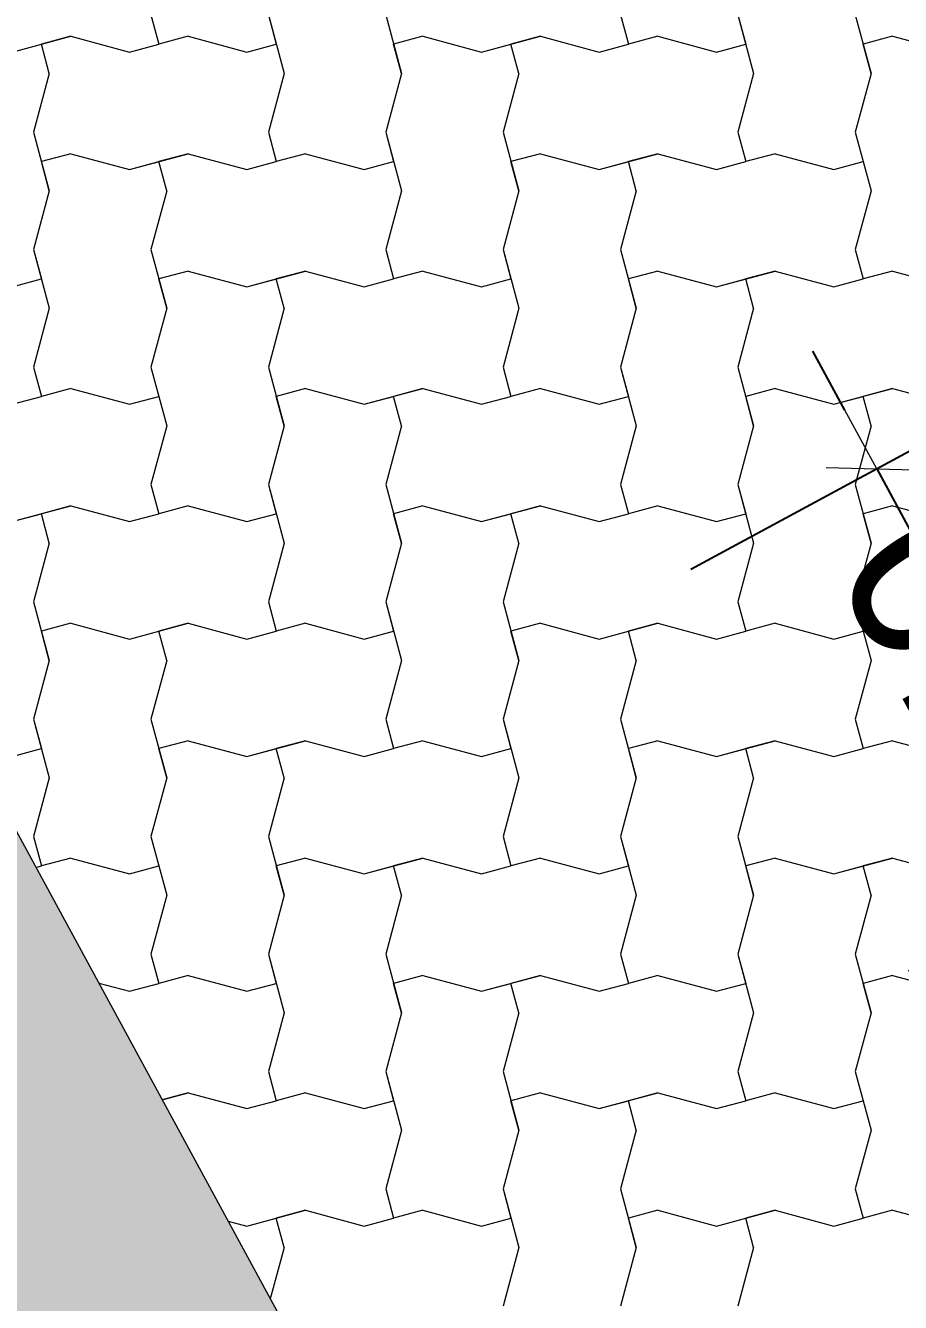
# Model space of a CAD drawing. Header units: metres. Extents: x -111189 to -108577, y -72951 to -72647.
# Drawn here: x -109763.463 to -109762.718, y -72918.019 to -72916.931 of the extents above; entities that cross this region are included whole.
import ezdxf

# ---------------------------------------------------------------- set-up
doc = ezdxf.new("R2010")
doc.units = ezdxf.units.M
doc.header["$MEASUREMENT"] = 0
doc.set_wipeout_variables(frame=1)
doc.linetypes.add('Wipeout_Contour', pattern=[1, 0, -1])
for name, color, linetype in [('00 - Muros - Pormenores', 7, 'Continuous'), ('02 - ESTRADAS', 7, 'Continuous'), ('02 - PASSEIOS', 7, 'Continuous'), ('Planta Piso -1_1_01 - TERRENO PROPOSTO', 7, 'Continuous')]:
    doc.layers.add(name, color=color, linetype=linetype)
doc.styles.add('ESTILO_GERADO_3', font='AGENCYR.TTF')
doc.dimstyles.new('ESTILO_GERADO__2', dxfattribs={"dimtxt": 0.15, "dimasz": 0.057, "dimexe": 0.18, "dimexo": 0.05, "dimgap": 0, "dimtad": 1, "dimzin": 0, "dimdsep": 46, "dimtxsty": 'ESTILO_GERADO_3', "dimblk": 'ARROWHEAD_2', "dimblk1": 'ARROWHEAD_2', "dimblk2": 'ARROWHEAD_2', "dimcen": 0.09, "dimclrd": 7, "dimclre": 7, "dimclrt": 7, "dimadec": 0, "dimazin": 0, "dimtfac": 1, "dimtdec": 4, "dimtmove": 0, "dimatfit": 3, "dimfxl": 1, "dimtolj": 1, "dimtzin": 0, "dimarcsym": 0})

# ---------------------------------------------------------------- blocks, each defined once
blk = doc.blocks.new('Malha_7_1', base_point=(-111182.45, -72914.5203))
at = {"layer": '02 - ESTRADAS', "linetype": 'Continuous', "lineweight": 0}
blk.add_hatch(color=59, dxfattribs=at).paths.add_polyline_path([(-111182.45, -72914.5203), (-111188.8126, -72916.4733), (-111186.8713, -72920.0457), (-111184.43, -72924.5384), (-111179.542, -72933.5337), (-111178.9858, -72934.5573), (-111177.1266, -72937.9788), (-111170.2715, -72950.5942), (-111163.9365, -72948.6033), (-111171.3979, -72934.867), (-111173.1932, -72931.5618), (-111177.5277, -72923.5822), (-111178.6992, -72921.4255), (-111179.283, -72920.3506), (-111181.1398, -72916.9324)])
at = {"layer": '02 - ESTRADAS', "color": 7, "linetype": 'Continuous', "lineweight": 13, "flags": 128}
blk.add_lwpolyline([(-111182.45, -72914.5203), (-111181.1398, -72916.9324), (-111179.283, -72920.3506), (-111178.6992, -72921.4255), (-111177.5277, -72923.5822), (-111173.1932, -72931.5618), (-111171.3979, -72934.867), (-111163.9365, -72948.6033), (-111170.2715, -72950.5942), (-111177.1266, -72937.9788), (-111178.9858, -72934.5573), (-111179.542, -72933.5337), (-111184.43, -72924.5384), (-111186.8713, -72920.0457), (-111188.8126, -72916.4733)], close=True, dxfattribs=at)
blk = doc.blocks.new('*X25', base_point=(-110957.0649, -73026.2797))
at = {"layer": '02 - PASSEIOS', "color": 253, "linetype": 'Continuous', "lineweight": 9}
for p, q in [((-111180.9649, -72916.348), (-111180.9582, -72916.373)), ((-111180.8649, -72916.348), (-111180.8582, -72916.373)), ((-111180.8649, -72916.348), (-111180.8515, -72916.398)), ((-111180.7649, -72916.348), (-111180.7515, -72916.398)), ((-111180.5649, -72916.348), (-111180.5582, -72916.373)), ((-111180.4649, -72916.348), (-111180.4582, -72916.373)), ((-111180.4649, -72916.348), (-111180.4515, -72916.398)), ((-111180.3649, -72916.348), (-111180.3515, -72916.398)), ((-111181.0832, -72916.3797), (-111181.0332, -72916.3663)), ((-111181.0332, -72916.3663), (-111181.0582, -72916.373)), ((-111181.0332, -72916.3663), (-111180.9832, -72916.3797)), ((-111181.0332, -72916.3663), (-111180.9832, -72916.3797)), ((-111180.9332, -72916.3663), (-111180.9582, -72916.373)), ((-111180.9332, -72916.3663), (-111180.8832, -72916.3797)), ((-111180.7332, -72916.3663), (-111180.7582, -72916.373)), ((-111180.7332, -72916.3663), (-111180.7582, -72916.373)), ((-111180.7332, -72916.3663), (-111180.6832, -72916.3797)), ((-111180.7332, -72916.3663), (-111180.6832, -72916.3797)), ((-111180.6832, -72916.3797), (-111180.6332, -72916.3663)), ((-111180.6332, -72916.3663), (-111180.6582, -72916.373)), ((-111180.6332, -72916.3663), (-111180.5832, -72916.3797)), ((-111180.6332, -72916.3663), (-111180.5832, -72916.3797)), ((-111180.5332, -72916.3663), (-111180.5582, -72916.373)), ((-111180.5332, -72916.3663), (-111180.4832, -72916.3797)), ((-111180.3332, -72916.3663), (-111180.3582, -72916.373)), ((-111180.3332, -72916.3663), (-111180.3582, -72916.373)), ((-111180.3332, -72916.3663), (-111180.2832, -72916.3797)), ((-111180.3332, -72916.3663), (-111180.2832, -72916.3797)), ((-111181.0832, -72916.3797), (-111181.0582, -72916.373)), ((-111181.0515, -72916.398), (-111181.0582, -72916.373)), ((-111180.9832, -72916.3797), (-111180.9582, -72916.373)), ((-111180.9832, -72916.3797), (-111180.9582, -72916.373)), ((-111180.8832, -72916.3797), (-111180.8582, -72916.373)), ((-111180.7515, -72916.398), (-111180.7582, -72916.373)), ((-111180.6832, -72916.3797), (-111180.6582, -72916.373)), ((-111180.6515, -72916.398), (-111180.6582, -72916.373)), ((-111180.5832, -72916.3797), (-111180.5582, -72916.373)), ((-111180.5832, -72916.3797), (-111180.5582, -72916.373)), ((-111180.4832, -72916.3797), (-111180.4582, -72916.373)), ((-111180.3515, -72916.398), (-111180.3582, -72916.373)), ((-111181.0515, -72916.398), (-111181.0649, -72916.448)), ((-111180.8515, -72916.398), (-111180.8649, -72916.448)), ((-111180.7515, -72916.398), (-111180.7649, -72916.448)), ((-111180.7515, -72916.398), (-111180.7649, -72916.448)), ((-111180.6515, -72916.398), (-111180.6649, -72916.448)), ((-111180.4515, -72916.398), (-111180.4649, -72916.448)), ((-111180.3515, -72916.398), (-111180.3649, -72916.448)), ((-111180.3515, -72916.398), (-111180.3649, -72916.448)), ((-111181.0649, -72916.448), (-111181.0515, -72916.498)), ((-111180.8649, -72916.448), (-111180.8582, -72916.473)), ((-111180.7649, -72916.448), (-111180.7582, -72916.473)), ((-111180.7649, -72916.448), (-111180.7515, -72916.498)), ((-111180.6649, -72916.448), (-111180.6515, -72916.498)), ((-111180.4649, -72916.448), (-111180.4582, -72916.473)), ((-111180.3649, -72916.448), (-111180.3582, -72916.473)), ((-111180.3649, -72916.448), (-111180.3515, -72916.498)), ((-111181.0332, -72916.4663), (-111181.0582, -72916.473)), ((-111181.0332, -72916.4663), (-111181.0582, -72916.473)), ((-111181.0332, -72916.4663), (-111180.9832, -72916.4797)), ((-111181.0332, -72916.4663), (-111180.9832, -72916.4797)), ((-111180.9832, -72916.4797), (-111180.9332, -72916.4663)), ((-111180.9332, -72916.4663), (-111180.9582, -72916.473)), ((-111180.9332, -72916.4663), (-111180.8832, -72916.4797)), ((-111180.9332, -72916.4663), (-111180.8832, -72916.4797)), ((-111180.8332, -72916.4663), (-111180.8582, -72916.473)), ((-111180.8332, -72916.4663), (-111180.7832, -72916.4797)), ((-111180.6332, -72916.4663), (-111180.6582, -72916.473)), ((-111180.6332, -72916.4663), (-111180.6582, -72916.473)), ((-111180.6332, -72916.4663), (-111180.5832, -72916.4797)), ((-111180.6332, -72916.4663), (-111180.5832, -72916.4797)), ((-111180.5832, -72916.4797), (-111180.5332, -72916.4663)), ((-111180.5332, -72916.4663), (-111180.5582, -72916.473)), ((-111180.5332, -72916.4663), (-111180.4832, -72916.4797)), ((-111180.5332, -72916.4663), (-111180.4832, -72916.4797)), ((-111180.4332, -72916.4663), (-111180.4582, -72916.473)), ((-111180.4332, -72916.4663), (-111180.3832, -72916.4797)), ((-111181.0515, -72916.498), (-111181.0582, -72916.473)), ((-111180.9832, -72916.4797), (-111180.9582, -72916.473)), ((-111180.9515, -72916.498), (-111180.9582, -72916.473)), ((-111180.8832, -72916.4797), (-111180.8582, -72916.473)), ((-111180.8832, -72916.4797), (-111180.8582, -72916.473)), ((-111180.7832, -72916.4797), (-111180.7582, -72916.473)), ((-111180.6515, -72916.498), (-111180.6582, -72916.473)), ((-111180.5832, -72916.4797), (-111180.5582, -72916.473)), ((-111180.5515, -72916.498), (-111180.5582, -72916.473)), ((-111180.4832, -72916.4797), (-111180.4582, -72916.473)), ((-111180.4832, -72916.4797), (-111180.4582, -72916.473)), ((-111180.3832, -72916.4797), (-111180.3582, -72916.473)), ((-111181.0515, -72916.498), (-111181.0649, -72916.548)), ((-111181.0515, -72916.498), (-111181.0649, -72916.548)), ((-111180.9515, -72916.498), (-111180.9649, -72916.548)), ((-111180.7515, -72916.498), (-111180.7649, -72916.548)), ((-111180.6515, -72916.498), (-111180.6649, -72916.548)), ((-111180.6515, -72916.498), (-111180.6649, -72916.548)), ((-111180.5515, -72916.498), (-111180.5649, -72916.548)), ((-111180.3515, -72916.498), (-111180.3649, -72916.548)), ((-111181.0649, -72916.548), (-111181.0582, -72916.573)), ((-111181.0649, -72916.548), (-111181.0515, -72916.598)), ((-111180.9649, -72916.548), (-111180.9515, -72916.598)), ((-111180.7649, -72916.548), (-111180.7582, -72916.573)), ((-111180.6649, -72916.548), (-111180.6582, -72916.573)), ((-111180.6649, -72916.548), (-111180.6515, -72916.598)), ((-111180.5649, -72916.548), (-111180.5515, -72916.598)), ((-111180.3649, -72916.548), (-111180.3582, -72916.573)), ((-111180.9332, -72916.5663), (-111180.9582, -72916.573)), ((-111180.9332, -72916.5663), (-111180.9582, -72916.573)), ((-111180.9332, -72916.5663), (-111180.8832, -72916.5797)), ((-111180.9332, -72916.5663), (-111180.8832, -72916.5797)), ((-111180.8832, -72916.5797), (-111180.8332, -72916.5663)), ((-111180.8332, -72916.5663), (-111180.8582, -72916.573)), ((-111180.8332, -72916.5663), (-111180.7832, -72916.5797)), ((-111180.8332, -72916.5663), (-111180.7832, -72916.5797)), ((-111180.7332, -72916.5663), (-111180.7582, -72916.573)), ((-111180.7332, -72916.5663), (-111180.6832, -72916.5797)), ((-111180.5332, -72916.5663), (-111180.5582, -72916.573)), ((-111180.5332, -72916.5663), (-111180.5582, -72916.573)), ((-111180.5332, -72916.5663), (-111180.4832, -72916.5797)), ((-111180.5332, -72916.5663), (-111180.4832, -72916.5797)), ((-111180.4832, -72916.5797), (-111180.4332, -72916.5663)), ((-111180.4332, -72916.5663), (-111180.4582, -72916.573)), ((-111180.4332, -72916.5663), (-111180.3832, -72916.5797)), ((-111180.4332, -72916.5663), (-111180.3832, -72916.5797)), ((-111180.3332, -72916.5663), (-111180.3582, -72916.573)), ((-111180.3332, -72916.5663), (-111180.2832, -72916.5797)), ((-111181.0832, -72916.5797), (-111181.0582, -72916.573)), ((-111180.9515, -72916.598), (-111180.9582, -72916.573)), ((-111180.8832, -72916.5797), (-111180.8582, -72916.573)), ((-111180.8515, -72916.598), (-111180.8582, -72916.573)), ((-111180.7832, -72916.5797), (-111180.7582, -72916.573)), ((-111180.7832, -72916.5797), (-111180.7582, -72916.573)), ((-111180.6832, -72916.5797), (-111180.6582, -72916.573)), ((-111180.5515, -72916.598), (-111180.5582, -72916.573)), ((-111180.4832, -72916.5797), (-111180.4582, -72916.573)), ((-111180.4515, -72916.598), (-111180.4582, -72916.573)), ((-111180.3832, -72916.5797), (-111180.3582, -72916.573)), ((-111180.3832, -72916.5797), (-111180.3582, -72916.573)), ((-111181.0515, -72916.598), (-111181.0649, -72916.648)), ((-111180.9515, -72916.598), (-111180.9649, -72916.648)), ((-111180.9515, -72916.598), (-111180.9649, -72916.648)), ((-111180.8515, -72916.598), (-111180.8649, -72916.648)), ((-111180.6515, -72916.598), (-111180.6649, -72916.648)), ((-111180.5515, -72916.598), (-111180.5649, -72916.648)), ((-111180.5515, -72916.598), (-111180.5649, -72916.648)), ((-111180.4515, -72916.598), (-111180.4649, -72916.648)), ((-111181.0649, -72916.648), (-111181.0582, -72916.673)), ((-111180.9649, -72916.648), (-111180.9582, -72916.673)), ((-111180.9649, -72916.648), (-111180.9515, -72916.698)), ((-111180.8649, -72916.648), (-111180.8515, -72916.698)), ((-111180.6649, -72916.648), (-111180.6582, -72916.673)), ((-111180.5649, -72916.648), (-111180.5582, -72916.673)), ((-111180.5649, -72916.648), (-111180.5515, -72916.698)), ((-111180.4649, -72916.648), (-111180.4515, -72916.698)), ((-111181.0832, -72916.6797), (-111181.0582, -72916.673)), ((-111181.0832, -72916.6797), (-111181.0582, -72916.673)), ((-111181.0332, -72916.6663), (-111181.0582, -72916.673)), ((-111181.0332, -72916.6663), (-111180.9832, -72916.6797)), ((-111180.9832, -72916.6797), (-111180.9582, -72916.673)), ((-111180.8332, -72916.6663), (-111180.8582, -72916.673)), ((-111180.8332, -72916.6663), (-111180.8582, -72916.673)), ((-111180.8515, -72916.698), (-111180.8582, -72916.673)), ((-111180.8332, -72916.6663), (-111180.7832, -72916.6797)), ((-111180.8332, -72916.6663), (-111180.7832, -72916.6797)), ((-111180.7832, -72916.6797), (-111180.7332, -72916.6663)), ((-111180.7832, -72916.6797), (-111180.7582, -72916.673)), ((-111180.7332, -72916.6663), (-111180.7582, -72916.673)), ((-111180.7515, -72916.698), (-111180.7582, -72916.673)), ((-111180.7332, -72916.6663), (-111180.6832, -72916.6797)), ((-111180.7332, -72916.6663), (-111180.6832, -72916.6797)), ((-111180.6832, -72916.6797), (-111180.6582, -72916.673)), ((-111180.6832, -72916.6797), (-111180.6582, -72916.673)), ((-111180.6332, -72916.6663), (-111180.6582, -72916.673)), ((-111180.6332, -72916.6663), (-111180.5832, -72916.6797)), ((-111180.5832, -72916.6797), (-111180.5582, -72916.673)), ((-111180.4332, -72916.6663), (-111180.4582, -72916.673)), ((-111180.4332, -72916.6663), (-111180.4582, -72916.673)), ((-111180.4515, -72916.698), (-111180.4582, -72916.673)), ((-111180.4332, -72916.6663), (-111180.3832, -72916.6797)), ((-111180.4332, -72916.6663), (-111180.3832, -72916.6797)), ((-111180.3832, -72916.6797), (-111180.3332, -72916.6663)), ((-111180.3832, -72916.6797), (-111180.3582, -72916.673)), ((-111180.3332, -72916.6663), (-111180.3582, -72916.673)), ((-111180.3515, -72916.698), (-111180.3582, -72916.673)), ((-111180.3332, -72916.6663), (-111180.2832, -72916.6797)), ((-111180.3332, -72916.6663), (-111180.2832, -72916.6797)), ((-111180.9515, -72916.698), (-111180.9649, -72916.748)), ((-111180.8515, -72916.698), (-111180.8649, -72916.748)), ((-111180.8515, -72916.698), (-111180.8649, -72916.748)), ((-111180.7515, -72916.698), (-111180.7649, -72916.748)), ((-111180.5515, -72916.698), (-111180.5649, -72916.748)), ((-111180.4515, -72916.698), (-111180.4649, -72916.748)), ((-111180.4515, -72916.698), (-111180.4649, -72916.748)), ((-111180.3515, -72916.698), (-111180.3649, -72916.748)), ((-111180.9649, -72916.748), (-111180.9582, -72916.773)), ((-111180.8649, -72916.748), (-111180.8582, -72916.773)), ((-111180.8649, -72916.748), (-111180.8515, -72916.798)), ((-111180.7649, -72916.748), (-111180.7515, -72916.798)), ((-111180.5649, -72916.748), (-111180.5582, -72916.773)), ((-111180.4649, -72916.748), (-111180.4582, -72916.773)), ((-111180.4649, -72916.748), (-111180.4515, -72916.798)), ((-111180.3649, -72916.748), (-111180.3515, -72916.798)), ((-111181.0832, -72916.7797), (-111181.0332, -72916.7663)), ((-111181.0832, -72916.7797), (-111181.0582, -72916.773)), ((-111181.0332, -72916.7663), (-111181.0582, -72916.773)), ((-111181.0515, -72916.798), (-111181.0582, -72916.773)), ((-111181.0332, -72916.7663), (-111180.9832, -72916.7797)), ((-111181.0332, -72916.7663), (-111180.9832, -72916.7797)), ((-111180.9832, -72916.7797), (-111180.9582, -72916.773)), ((-111180.9832, -72916.7797), (-111180.9582, -72916.773)), ((-111180.9332, -72916.7663), (-111180.9582, -72916.773)), ((-111180.9332, -72916.7663), (-111180.8832, -72916.7797)), ((-111180.8832, -72916.7797), (-111180.8582, -72916.773)), ((-111180.7332, -72916.7663), (-111180.7582, -72916.773)), ((-111180.7332, -72916.7663), (-111180.7582, -72916.773)), ((-111180.7515, -72916.798), (-111180.7582, -72916.773)), ((-111180.7332, -72916.7663), (-111180.6832, -72916.7797)), ((-111180.7332, -72916.7663), (-111180.6832, -72916.7797)), ((-111180.6832, -72916.7797), (-111180.6332, -72916.7663)), ((-111180.6832, -72916.7797), (-111180.6582, -72916.773)), ((-111180.6332, -72916.7663), (-111180.6582, -72916.773)), ((-111180.6515, -72916.798), (-111180.6582, -72916.773)), ((-111180.6332, -72916.7663), (-111180.5832, -72916.7797)), ((-111180.6332, -72916.7663), (-111180.5832, -72916.7797)), ((-111180.5832, -72916.7797), (-111180.5582, -72916.773)), ((-111180.5832, -72916.7797), (-111180.5582, -72916.773)), ((-111180.5332, -72916.7663), (-111180.5582, -72916.773)), ((-111180.5332, -72916.7663), (-111180.4832, -72916.7797)), ((-111180.4832, -72916.7797), (-111180.4582, -72916.773)), ((-111180.3332, -72916.7663), (-111180.3582, -72916.773)), ((-111180.3332, -72916.7663), (-111180.3582, -72916.773)), ((-111180.3515, -72916.798), (-111180.3582, -72916.773)), ((-111180.3332, -72916.7663), (-111180.2832, -72916.7797)), ((-111180.3332, -72916.7663), (-111180.2832, -72916.7797)), ((-111181.0515, -72916.798), (-111181.0649, -72916.848)), ((-111180.8515, -72916.798), (-111180.8649, -72916.848)), ((-111180.7515, -72916.798), (-111180.7649, -72916.848)), ((-111180.7515, -72916.798), (-111180.7649, -72916.848)), ((-111180.6515, -72916.798), (-111180.6649, -72916.848)), ((-111180.4515, -72916.798), (-111180.4649, -72916.848)), ((-111180.3515, -72916.798), (-111180.3649, -72916.848)), ((-111180.3515, -72916.798), (-111180.3649, -72916.848)), ((-111181.0649, -72916.848), (-111181.0515, -72916.898)), ((-111180.8649, -72916.848), (-111180.8582, -72916.873)), ((-111180.7649, -72916.848), (-111180.7582, -72916.873)), ((-111180.7649, -72916.848), (-111180.7515, -72916.898)), ((-111180.6649, -72916.848), (-111180.6515, -72916.898)), ((-111180.4649, -72916.848), (-111180.4582, -72916.873)), ((-111180.3649, -72916.848), (-111180.3582, -72916.873)), ((-111180.3649, -72916.848), (-111180.3515, -72916.898)), ((-111181.0332, -72916.8663), (-111181.0582, -72916.873)), ((-111181.0332, -72916.8663), (-111181.0582, -72916.873)), ((-111181.0332, -72916.8663), (-111180.9832, -72916.8797)), ((-111181.0332, -72916.8663), (-111180.9832, -72916.8797)), ((-111180.9832, -72916.8797), (-111180.9332, -72916.8663)), ((-111180.9332, -72916.8663), (-111180.9582, -72916.873)), ((-111180.9332, -72916.8663), (-111180.8832, -72916.8797)), ((-111180.9332, -72916.8663), (-111180.8832, -72916.8797)), ((-111180.8332, -72916.8663), (-111180.8582, -72916.873)), ((-111180.8332, -72916.8663), (-111180.7832, -72916.8797)), ((-111180.6332, -72916.8663), (-111180.6582, -72916.873)), ((-111180.6332, -72916.8663), (-111180.6582, -72916.873)), ((-111180.6332, -72916.8663), (-111180.5832, -72916.8797)), ((-111180.6332, -72916.8663), (-111180.5832, -72916.8797)), ((-111180.5832, -72916.8797), (-111180.5332, -72916.8663)), ((-111180.5332, -72916.8663), (-111180.5582, -72916.873)), ((-111180.5332, -72916.8663), (-111180.4832, -72916.8797)), ((-111180.5332, -72916.8663), (-111180.4832, -72916.8797)), ((-111180.4332, -72916.8663), (-111180.4582, -72916.873)), ((-111180.4332, -72916.8663), (-111180.3832, -72916.8797)), ((-111181.0515, -72916.898), (-111181.0582, -72916.873)), ((-111180.9832, -72916.8797), (-111180.9582, -72916.873)), ((-111180.9515, -72916.898), (-111180.9582, -72916.873)), ((-111180.8832, -72916.8797), (-111180.8582, -72916.873)), ((-111180.8832, -72916.8797), (-111180.8582, -72916.873)), ((-111180.7832, -72916.8797), (-111180.7582, -72916.873)), ((-111180.6515, -72916.898), (-111180.6582, -72916.873)), ((-111180.5832, -72916.8797), (-111180.5582, -72916.873)), ((-111180.5515, -72916.898), (-111180.5582, -72916.873)), ((-111180.4832, -72916.8797), (-111180.4582, -72916.873)), ((-111180.4832, -72916.8797), (-111180.4582, -72916.873)), ((-111180.3832, -72916.8797), (-111180.3582, -72916.873)), ((-111181.0515, -72916.898), (-111181.0649, -72916.948)), ((-111181.0515, -72916.898), (-111181.0649, -72916.948)), ((-111180.9515, -72916.898), (-111180.9649, -72916.948)), ((-111180.7515, -72916.898), (-111180.7649, -72916.948)), ((-111180.6515, -72916.898), (-111180.6649, -72916.948)), ((-111180.6515, -72916.898), (-111180.6649, -72916.948)), ((-111180.5515, -72916.898), (-111180.5649, -72916.948)), ((-111180.3515, -72916.898), (-111180.3649, -72916.948)), ((-111181.0649, -72916.948), (-111181.0582, -72916.973)), ((-111181.0649, -72916.948), (-111181.0515, -72916.998)), ((-111180.9649, -72916.948), (-111180.9515, -72916.998)), ((-111180.7649, -72916.948), (-111180.7582, -72916.973)), ((-111180.6649, -72916.948), (-111180.6582, -72916.973)), ((-111180.6649, -72916.948), (-111180.6515, -72916.998)), ((-111180.5649, -72916.948), (-111180.5515, -72916.998)), ((-111180.3649, -72916.948), (-111180.3582, -72916.973)), ((-111180.9332, -72916.9663), (-111180.9582, -72916.973)), ((-111180.9332, -72916.9663), (-111180.9582, -72916.973)), ((-111180.9332, -72916.9663), (-111180.8832, -72916.9797)), ((-111180.9332, -72916.9663), (-111180.8832, -72916.9797)), ((-111180.8832, -72916.9797), (-111180.8332, -72916.9663)), ((-111180.8332, -72916.9663), (-111180.8582, -72916.973)), ((-111180.8332, -72916.9663), (-111180.7832, -72916.9797)), ((-111180.8332, -72916.9663), (-111180.7832, -72916.9797)), ((-111180.7332, -72916.9663), (-111180.7582, -72916.973)), ((-111180.7332, -72916.9663), (-111180.6832, -72916.9797)), ((-111180.5332, -72916.9663), (-111180.5582, -72916.973)), ((-111180.5332, -72916.9663), (-111180.5582, -72916.973)), ((-111180.5332, -72916.9663), (-111180.4832, -72916.9797)), ((-111180.5332, -72916.9663), (-111180.4832, -72916.9797)), ((-111180.4832, -72916.9797), (-111180.4332, -72916.9663)), ((-111180.4332, -72916.9663), (-111180.4582, -72916.973)), ((-111180.4332, -72916.9663), (-111180.3832, -72916.9797)), ((-111180.4332, -72916.9663), (-111180.3832, -72916.9797)), ((-111180.3332, -72916.9663), (-111180.3582, -72916.973)), ((-111180.3332, -72916.9663), (-111180.2832, -72916.9797)), ((-111181.0832, -72916.9797), (-111181.0582, -72916.973)), ((-111180.9515, -72916.998), (-111180.9582, -72916.973)), ((-111180.8832, -72916.9797), (-111180.8582, -72916.973)), ((-111180.8515, -72916.998), (-111180.8582, -72916.973)), ((-111180.7832, -72916.9797), (-111180.7582, -72916.973)), ((-111180.7832, -72916.9797), (-111180.7582, -72916.973)), ((-111180.6832, -72916.9797), (-111180.6582, -72916.973)), ((-111180.5515, -72916.998), (-111180.5582, -72916.973)), ((-111180.4832, -72916.9797), (-111180.4582, -72916.973)), ((-111180.4515, -72916.998), (-111180.4582, -72916.973)), ((-111180.3832, -72916.9797), (-111180.3582, -72916.973)), ((-111180.3832, -72916.9797), (-111180.3582, -72916.973)), ((-111181.0515, -72916.998), (-111181.0649, -72917.048)), ((-111180.9515, -72916.998), (-111180.9649, -72917.048)), ((-111180.9515, -72916.998), (-111180.9649, -72917.048)), ((-111180.8515, -72916.998), (-111180.8649, -72917.048)), ((-111180.6515, -72916.998), (-111180.6649, -72917.048)), ((-111180.5515, -72916.998), (-111180.5649, -72917.048)), ((-111180.5515, -72916.998), (-111180.5649, -72917.048)), ((-111180.4515, -72916.998), (-111180.4649, -72917.048)), ((-111181.0649, -72917.048), (-111181.0582, -72917.073)), ((-111180.9649, -72917.048), (-111180.9582, -72917.073)), ((-111180.9649, -72917.048), (-111180.9515, -72917.098)), ((-111180.8649, -72917.048), (-111180.8515, -72917.098)), ((-111180.6649, -72917.048), (-111180.6582, -72917.073)), ((-111180.5649, -72917.048), (-111180.5582, -72917.073)), ((-111180.5649, -72917.048), (-111180.5515, -72917.098)), ((-111180.4649, -72917.048), (-111180.4515, -72917.098)), ((-111181.0332, -72917.0663), (-111181.0582, -72917.073)), ((-111181.0332, -72917.0663), (-111180.9832, -72917.0797)), ((-111180.8332, -72917.0663), (-111180.8582, -72917.073)), ((-111180.8332, -72917.0663), (-111180.8582, -72917.073)), ((-111180.8332, -72917.0663), (-111180.7832, -72917.0797)), ((-111180.8332, -72917.0663), (-111180.7832, -72917.0797)), ((-111180.7832, -72917.0797), (-111180.7332, -72917.0663)), ((-111180.7332, -72917.0663), (-111180.7582, -72917.073)), ((-111180.7332, -72917.0663), (-111180.6832, -72917.0797)), ((-111180.7332, -72917.0663), (-111180.6832, -72917.0797)), ((-111180.6332, -72917.0663), (-111180.6582, -72917.073)), ((-111180.6332, -72917.0663), (-111180.5832, -72917.0797)), ((-111180.4332, -72917.0663), (-111180.4582, -72917.073)), ((-111180.4332, -72917.0663), (-111180.4582, -72917.073)), ((-111180.4332, -72917.0663), (-111180.3832, -72917.0797)), ((-111180.4332, -72917.0663), (-111180.3832, -72917.0797)), ((-111180.3832, -72917.0797), (-111180.3332, -72917.0663)), ((-111180.3332, -72917.0663), (-111180.3582, -72917.073)), ((-111180.3332, -72917.0663), (-111180.2832, -72917.0797)), ((-111180.3332, -72917.0663), (-111180.2832, -72917.0797)), ((-111181.0627, -72917.0743), (-111181.0582, -72917.073)), ((-111181.0627, -72917.0743), (-111181.0582, -72917.073)), ((-111180.9832, -72917.0797), (-111180.9582, -72917.073)), ((-111180.8515, -72917.098), (-111180.8582, -72917.073)), ((-111180.7832, -72917.0797), (-111180.7582, -72917.073)), ((-111180.7515, -72917.098), (-111180.7582, -72917.073)), ((-111180.6832, -72917.0797), (-111180.6582, -72917.073)), ((-111180.6832, -72917.0797), (-111180.6582, -72917.073)), ((-111180.5832, -72917.0797), (-111180.5582, -72917.073)), ((-111180.4515, -72917.098), (-111180.4582, -72917.073)), ((-111180.3832, -72917.0797), (-111180.3582, -72917.073)), ((-111180.3515, -72917.098), (-111180.3582, -72917.073)), ((-111180.9515, -72917.098), (-111180.9649, -72917.148)), ((-111180.8515, -72917.098), (-111180.8649, -72917.148)), ((-111180.8515, -72917.098), (-111180.8649, -72917.148)), ((-111180.7515, -72917.098), (-111180.7649, -72917.148)), ((-111180.5515, -72917.098), (-111180.5649, -72917.148)), ((-111180.4515, -72917.098), (-111180.4649, -72917.148)), ((-111180.4515, -72917.098), (-111180.4649, -72917.148)), ((-111180.3515, -72917.098), (-111180.3649, -72917.148)), ((-111180.9649, -72917.148), (-111180.9582, -72917.173)), ((-111180.8649, -72917.148), (-111180.8582, -72917.173)), ((-111180.8649, -72917.148), (-111180.8515, -72917.198)), ((-111180.7649, -72917.148), (-111180.7515, -72917.198)), ((-111180.5649, -72917.148), (-111180.5582, -72917.173)), ((-111180.4649, -72917.148), (-111180.4582, -72917.173)), ((-111180.4649, -72917.148), (-111180.4515, -72917.198)), ((-111180.3649, -72917.148), (-111180.3515, -72917.198)), ((-111181.0092, -72917.1727), (-111180.9832, -72917.1797)), ((-111181.0092, -72917.1727), (-111180.9832, -72917.1797)), ((-111180.9832, -72917.1797), (-111180.9582, -72917.173)), ((-111180.9832, -72917.1797), (-111180.9582, -72917.173)), ((-111180.9332, -72917.1663), (-111180.9582, -72917.173)), ((-111180.9332, -72917.1663), (-111180.8832, -72917.1797)), ((-111180.8832, -72917.1797), (-111180.8582, -72917.173)), ((-111180.7332, -72917.1663), (-111180.7582, -72917.173)), ((-111180.7332, -72917.1663), (-111180.7582, -72917.173)), ((-111180.7515, -72917.198), (-111180.7582, -72917.173)), ((-111180.7332, -72917.1663), (-111180.6832, -72917.1797)), ((-111180.7332, -72917.1663), (-111180.6832, -72917.1797)), ((-111180.6832, -72917.1797), (-111180.6332, -72917.1663)), ((-111180.6832, -72917.1797), (-111180.6582, -72917.173)), ((-111180.6332, -72917.1663), (-111180.6582, -72917.173)), ((-111180.6515, -72917.198), (-111180.6582, -72917.173)), ((-111180.6332, -72917.1663), (-111180.5832, -72917.1797)), ((-111180.6332, -72917.1663), (-111180.5832, -72917.1797)), ((-111180.5832, -72917.1797), (-111180.5582, -72917.173)), ((-111180.5832, -72917.1797), (-111180.5582, -72917.173)), ((-111180.5332, -72917.1663), (-111180.5582, -72917.173)), ((-111180.5332, -72917.1663), (-111180.4832, -72917.1797)), ((-111180.4832, -72917.1797), (-111180.4582, -72917.173)), ((-111180.3332, -72917.1663), (-111180.3582, -72917.173)), ((-111180.3332, -72917.1663), (-111180.3582, -72917.173)), ((-111180.3515, -72917.198), (-111180.3582, -72917.173)), ((-111180.3332, -72917.1663), (-111180.2832, -72917.1797)), ((-111180.3332, -72917.1663), (-111180.2832, -72917.1797)), ((-111180.8515, -72917.198), (-111180.8649, -72917.248)), ((-111180.7515, -72917.198), (-111180.7649, -72917.248)), ((-111180.7515, -72917.198), (-111180.7649, -72917.248)), ((-111180.6515, -72917.198), (-111180.6649, -72917.248)), ((-111180.4515, -72917.198), (-111180.4649, -72917.248)), ((-111180.3515, -72917.198), (-111180.3649, -72917.248)), ((-111180.3515, -72917.198), (-111180.3649, -72917.248)), ((-111180.8649, -72917.248), (-111180.8582, -72917.273)), ((-111180.7649, -72917.248), (-111180.7582, -72917.273)), ((-111180.7649, -72917.248), (-111180.7515, -72917.298)), ((-111180.6649, -72917.248), (-111180.6515, -72917.298)), ((-111180.4649, -72917.248), (-111180.4582, -72917.273)), ((-111180.3649, -72917.248), (-111180.3582, -72917.273)), ((-111180.3649, -72917.248), (-111180.3515, -72917.298)), ((-111180.9552, -72917.2722), (-111180.9332, -72917.2663)), ((-111180.9332, -72917.2663), (-111180.9552, -72917.2722)), ((-111180.9332, -72917.2663), (-111180.8832, -72917.2797)), ((-111180.9332, -72917.2663), (-111180.8832, -72917.2797)), ((-111180.8832, -72917.2797), (-111180.8582, -72917.273)), ((-111180.8832, -72917.2797), (-111180.8582, -72917.273)), ((-111180.8332, -72917.2663), (-111180.8582, -72917.273)), ((-111180.8332, -72917.2663), (-111180.7832, -72917.2797)), ((-111180.7832, -72917.2797), (-111180.7582, -72917.273)), ((-111180.6332, -72917.2663), (-111180.6582, -72917.273)), ((-111180.6332, -72917.2663), (-111180.6582, -72917.273)), ((-111180.6515, -72917.298), (-111180.6582, -72917.273)), ((-111180.6332, -72917.2663), (-111180.5832, -72917.2797)), ((-111180.6332, -72917.2663), (-111180.5832, -72917.2797)), ((-111180.5832, -72917.2797), (-111180.5332, -72917.2663)), ((-111180.5832, -72917.2797), (-111180.5582, -72917.273)), ((-111180.5332, -72917.2663), (-111180.5582, -72917.273)), ((-111180.5515, -72917.298), (-111180.5582, -72917.273)), ((-111180.5332, -72917.2663), (-111180.4832, -72917.2797)), ((-111180.5332, -72917.2663), (-111180.4832, -72917.2797)), ((-111180.4832, -72917.2797), (-111180.4582, -72917.273)), ((-111180.4832, -72917.2797), (-111180.4582, -72917.273)), ((-111180.4332, -72917.2663), (-111180.4582, -72917.273)), ((-111180.4332, -72917.2663), (-111180.3832, -72917.2797)), ((-111180.3832, -72917.2797), (-111180.3582, -72917.273)), ((-111180.7515, -72917.298), (-111180.7649, -72917.348)), ((-111180.6515, -72917.298), (-111180.6649, -72917.348)), ((-111180.6515, -72917.298), (-111180.6649, -72917.348)), ((-111180.5515, -72917.298), (-111180.5649, -72917.348)), ((-111180.3515, -72917.298), (-111180.3649, -72917.348)), ((-111180.7649, -72917.348), (-111180.7582, -72917.373)), ((-111180.6649, -72917.348), (-111180.6582, -72917.373)), ((-111180.6649, -72917.348), (-111180.6515, -72917.398)), ((-111180.5649, -72917.348), (-111180.5515, -72917.398)), ((-111180.3649, -72917.348), (-111180.3582, -72917.373)), ((-111180.8832, -72917.3797), (-111180.8332, -72917.3663)), ((-111180.8332, -72917.3663), (-111180.8582, -72917.373)), ((-111180.8332, -72917.3663), (-111180.7832, -72917.3797)), ((-111180.8332, -72917.3663), (-111180.7832, -72917.3797)), ((-111180.7332, -72917.3663), (-111180.7582, -72917.373)), ((-111180.7332, -72917.3663), (-111180.6832, -72917.3797)), ((-111180.5332, -72917.3663), (-111180.5582, -72917.373)), ((-111180.5332, -72917.3663), (-111180.5582, -72917.373)), ((-111180.5332, -72917.3663), (-111180.4832, -72917.3797)), ((-111180.5332, -72917.3663), (-111180.4832, -72917.3797)), ((-111180.4832, -72917.3797), (-111180.4332, -72917.3663)), ((-111180.4332, -72917.3663), (-111180.4582, -72917.373)), ((-111180.4332, -72917.3663), (-111180.3832, -72917.3797)), ((-111180.4332, -72917.3663), (-111180.3832, -72917.3797)), ((-111180.3332, -72917.3663), (-111180.3582, -72917.373)), ((-111180.3332, -72917.3663), (-111180.2832, -72917.3797)), ((-111180.8991, -72917.3755), (-111180.8832, -72917.3797)), ((-111180.8991, -72917.3755), (-111180.8832, -72917.3797)), ((-111180.8832, -72917.3797), (-111180.8582, -72917.373)), ((-111180.8515, -72917.398), (-111180.8582, -72917.373)), ((-111180.7832, -72917.3797), (-111180.7582, -72917.373)), ((-111180.7832, -72917.3797), (-111180.7582, -72917.373)), ((-111180.6832, -72917.3797), (-111180.6582, -72917.373)), ((-111180.5515, -72917.398), (-111180.5582, -72917.373)), ((-111180.4832, -72917.3797), (-111180.4582, -72917.373)), ((-111180.4515, -72917.398), (-111180.4582, -72917.373)), ((-111180.3832, -72917.3797), (-111180.3582, -72917.373)), ((-111180.3832, -72917.3797), (-111180.3582, -72917.373)), ((-111180.8515, -72917.398), (-111180.8632, -72917.4417)), ((-111180.6515, -72917.398), (-111180.6649, -72917.448)), ((-111180.5515, -72917.398), (-111180.5649, -72917.448)), ((-111180.5515, -72917.398), (-111180.5649, -72917.448)), ((-111180.4515, -72917.398), (-111180.4649, -72917.448))]:
    blk.add_line(p, q, dxfattribs=at)
blk = doc.blocks.new('Malha_8_1', base_point=(-111182.45, -72914.5203))
at = {"color": 254, "linetype": 'Wipeout_Contour', "lineweight": 0, "ltscale": 1861428.278801215}
blk.add_wipeout([(-111182.45, -72914.5203), (-111181.1398, -72916.9324), (-111179.283, -72920.3506), (-111178.6992, -72921.4255), (-111173.1932, -72931.5618), (-111171.3979, -72934.867), (-111163.9365, -72948.6033), (-111162.5896, -72948.18), (-111170.1617, -72934.1975), (-111171.9536, -72930.8885), (-111177.4458, -72920.7467), (-111178.0283, -72919.6711), (-111179.8807, -72916.2505), (-111181.0503, -72914.0907)], dxfattribs=at).dxf.layer = '02 - PASSEIOS'
at = {"layer": '02 - PASSEIOS', "color": 7, "linetype": 'Continuous', "lineweight": 13, "flags": 128}
blk.add_lwpolyline([(-111182.45, -72914.5203), (-111181.0503, -72914.0907), (-111179.8807, -72916.2505), (-111178.0283, -72919.6711), (-111177.4458, -72920.7467), (-111171.9536, -72930.8885), (-111170.1617, -72934.1975), (-111162.5896, -72948.18), (-111163.9365, -72948.6033), (-111171.3979, -72934.867), (-111173.1932, -72931.5618), (-111178.6992, -72921.4255), (-111179.283, -72920.3506), (-111181.1398, -72916.9324)], close=True, dxfattribs=at)
at = {"layer": '02 - PASSEIOS', "color": 7, "lineweight": 13}
blk.add_blockref('*X25', (-110957.0649, -73026.2797), dxfattribs=at)
blk = doc.blocks.new('ARROWHEAD_2')
at = {"color": 0, "linetype": 'Continuous', "lineweight": 0}
for p, q in [((-0.378, -0.655), (0.378, 0.655)), ((0, 0), (-1, 0))]:
    blk.add_line(p, q, dxfattribs=at)
blk = doc.blocks.new('*D3296')
at = {"layer": '00 - Muros - Pormenores', "color": 7, "linetype": 'Continuous', "lineweight": -2, "transparency": 16777216}
for p, q in [((-109762.2189, -72917.0274), (-109762.8964, -72917.3943)), ((-109762.7653, -72917.2585), (-109762.7924, -72917.2084)), ((-109762.7381, -72917.3086), (-109762.6816, -72917.413)), ((-109762.0336, -72917.3696), (-109762.7111, -72917.7365)), ((-109762.5528, -72917.6508), (-109762.5584, -72917.6406)), ((-109762.5257, -72917.7009), (-109762.4986, -72917.751))]:
    blk.add_line(p, q, dxfattribs=at)
at = {"layer": 'Defpoints', "color": 0, "linetype": 'Continuous', "transparency": 16777216}
for p in [(-109762.1749, -72917.0036), (-109761.9896, -72917.3458), (-109762.5528, -72917.6508)]:
    blk.add_point(p, dxfattribs=at)
at = {"layer": '00 - Muros - Pormenores', "color": 7, "linetype": 'Continuous', "lineweight": -2, "transparency": 16777216, "xscale": 0.05700000000000001, "yscale": 0.05700000000000001, "zscale": 0.05700000000000001}
for p, rotation in [((-109762.7381, -72917.3086), 298.4372769105561), ((-109762.5528, -72917.6508), 118.4372769105561)]:
    blk.add_blockref('ARROWHEAD_2', p, dxfattribs=dict(at, rotation=rotation))
at = {"layer": '00 - Muros - Pormenores', "color": 7, "linetype": 'Continuous', "lineweight": 5, "transparency": 16777216, "insert": (-109762.62, -72917.5268), "char_height": 0.15, "attachment_point": 5, "rotation": 298.4373, "style": 'ESTILO_GERADO_3'}
blk.add_mtext('\\A1;0.39', dxfattribs=at)

msp = doc.modelspace()

# ---------------------------------------------------------------- block references
at = {"layer": 'Planta Piso -1_1_01 - TERRENO PROPOSTO', "color": 252, "linetype": 'Continuous', "lineweight": 0, "true_color": 0x939598, "transparency": 33554539}
msp.add_blockref('Malha_7_1', (-109764.8414, -72915.0941), dxfattribs=at)

# ---------------------------------------------------------------- next in the draw order: block references
at = {"layer": '02 - PASSEIOS', "color": 7, "lineweight": 13}
msp.add_blockref('Malha_8_1', (-109764.8414, -72915.0941), dxfattribs=at)

# ---------------------------------------------------------------- next in the draw order: dimensions: what is measured, and where the dimension line sits
at = {"layer": '00 - Muros - Pormenores', "color": 7, "linetype": 'Continuous', "lineweight": 5}
dim = msp.add_linear_dim(base=(-109762.5528, -72917.6508), p1=(-109762.1749, -72917.0036), p2=(-109761.9896, -72917.3458), angle=298.4373, dimstyle='ESTILO_GERADO__2', dxfattribs=at)
dim.commit()
dim.dimension.update_dxf_attribs({"geometry": '*D3296', "text_midpoint": (-109762.62, -72917.5268), "dimtype": 160, "text_rotation": 298.4373})

doc.saveas('drawing.dxf')
